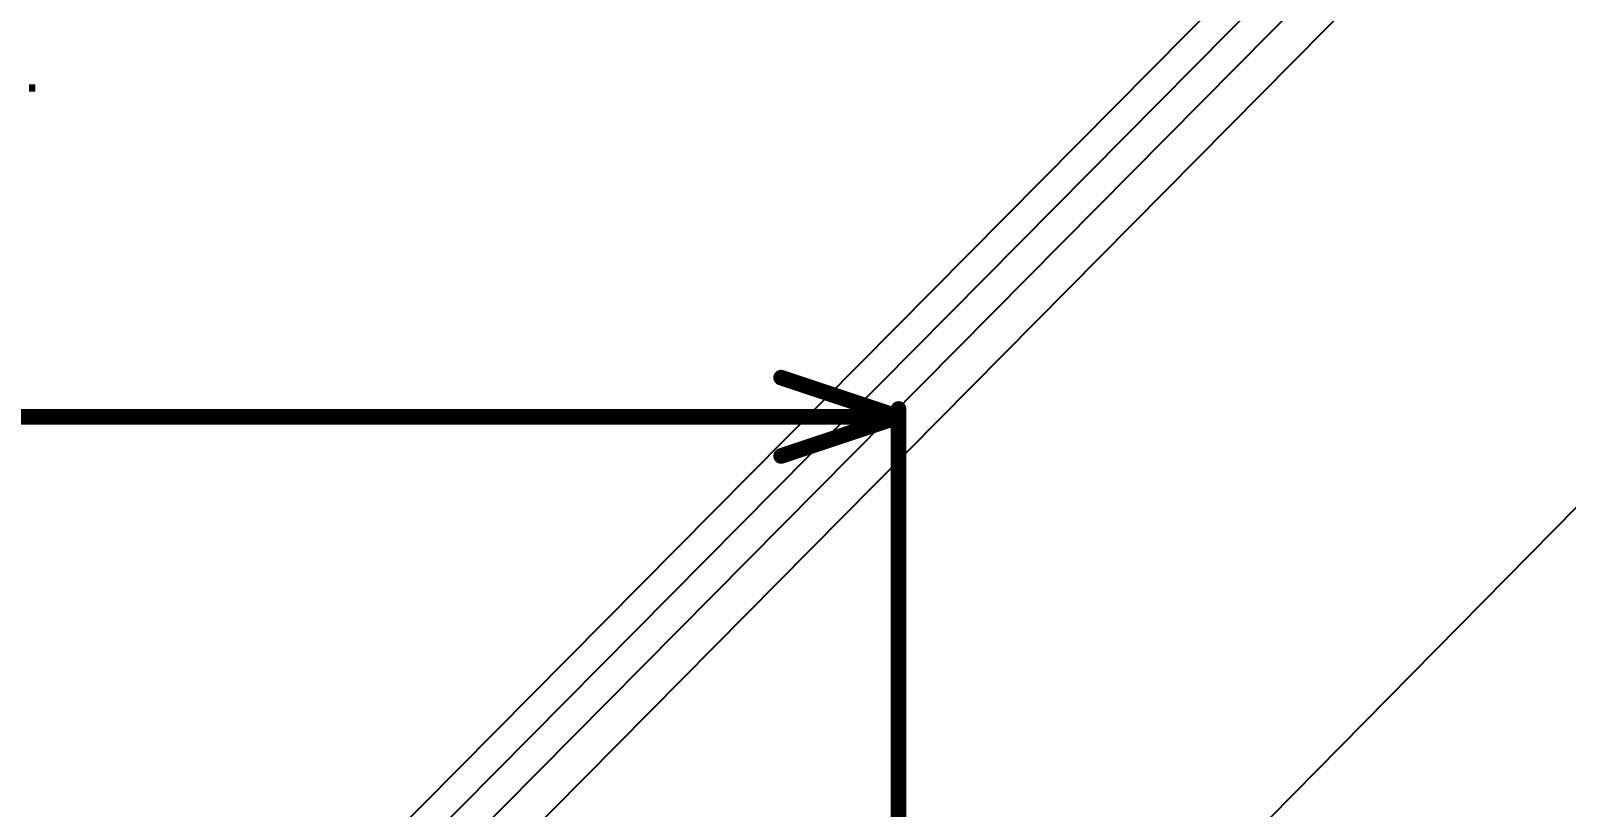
# Model space of a CAD drawing. Header units: inches. Extents: x -3 to 5259, y -3 to 5282.
# Drawn here: x 119.13 to 168.93, y 108.75 to 133.93 of the extents above; entities that cross this region are included whole.
import ezdxf

# ---------------------------------------------------------------- set-up
doc = ezdxf.new("R2010")
doc.units = ezdxf.units.IN
for name, color, linetype in [('Dimensions', 6, 'Continuous'), ('Drill Drawing', 1, 'Continuous'), ('Top Solder', 216, 'Continuous')]:
    doc.layers.add(name, color=color, linetype=linetype)
doc.styles.add('Arial', font='', dxfattribs={"height": 0.2})
doc.styles.get('Arial').set_extended_font_data('Arial')

# ---------------------------------------------------------------- blocks, each defined once
blk = doc.blocks.new('13_WQFN_HR__3_2__26')
at = {"layer": 'Top Solder'}
for p in [(-0.575, 1.81), (-0.547, -0.923), (0.753, 1.802), (1.178, -0.923)]:
    blk.add_line(p, (5227.28, 5276.701), dxfattribs=at)
blk = doc.blocks.new('SON_8_5_6__166')
at = {"layer": 'Top Solder'}
blk.add_line((0.323, 2.338), (-5201.151, 5129.383), dxfattribs=at)

msp = doc.modelspace()

# ---------------------------------------------------------------- linework, layer by layer
at = {"layer": 'Dimensions'}
for points in [[(143.468, 122.682, 0.508, 0.508, 0), (147.278, 121.412, 0.508, 0.508, 0)], [(81.588, 121.412, 0.508, 0.508, 0), (147.278, 121.412, 0.508, 0.508, 0)], [(143.468, 120.142, 0.508, 0.508, 0), (147.278, 121.412, 0.508, 0.508, 0)], [(147.278, 107.786, 0.508, 0.508, 0), (147.278, 121.666, 0.508, 0.508, 0)]]:
    msp.add_lwpolyline(points, format="xyseb", dxfattribs=at)
for points in [[(143.341, 122.682, 0.254, 0.254, 1), (143.595, 122.682, 0.254, 0.254, 1)], [(147.151, 121.666, 0.254, 0.254, 1), (147.405, 121.666, 0.254, 0.254, 1)], [(147.151, 121.412, 0.254, 0.254, 1), (147.405, 121.412, 0.254, 0.254, 1)], [(147.151, 121.412, 0.254, 0.254, 1), (147.405, 121.412, 0.254, 0.254, 1)], [(147.151, 121.412, 0.254, 0.254, 1), (147.405, 121.412, 0.254, 0.254, 1)], [(143.341, 120.142, 0.254, 0.254, 1), (143.595, 120.142, 0.254, 0.254, 1)]]:
    msp.add_lwpolyline(points, format="xyseb", close=True, dxfattribs=at)

# ---------------------------------------------------------------- block references
msp.add_blockref('13_WQFN_HR__3_2__26', (31.76, 5.456))
at = {"rotation": 270}
msp.add_blockref('SON_8_5_6__166', (129.658, 81.005), dxfattribs=at)

# ---------------------------------------------------------------- texts
at = {"layer": 'Drill Drawing', "style": 'Arial'}
msp.add_text('= Calculated from tool start centre position to tool end centre position.', height=1.524, dxfattribs=at).set_placement((53.978, 131.954))

doc.saveas('drawing.dxf')
